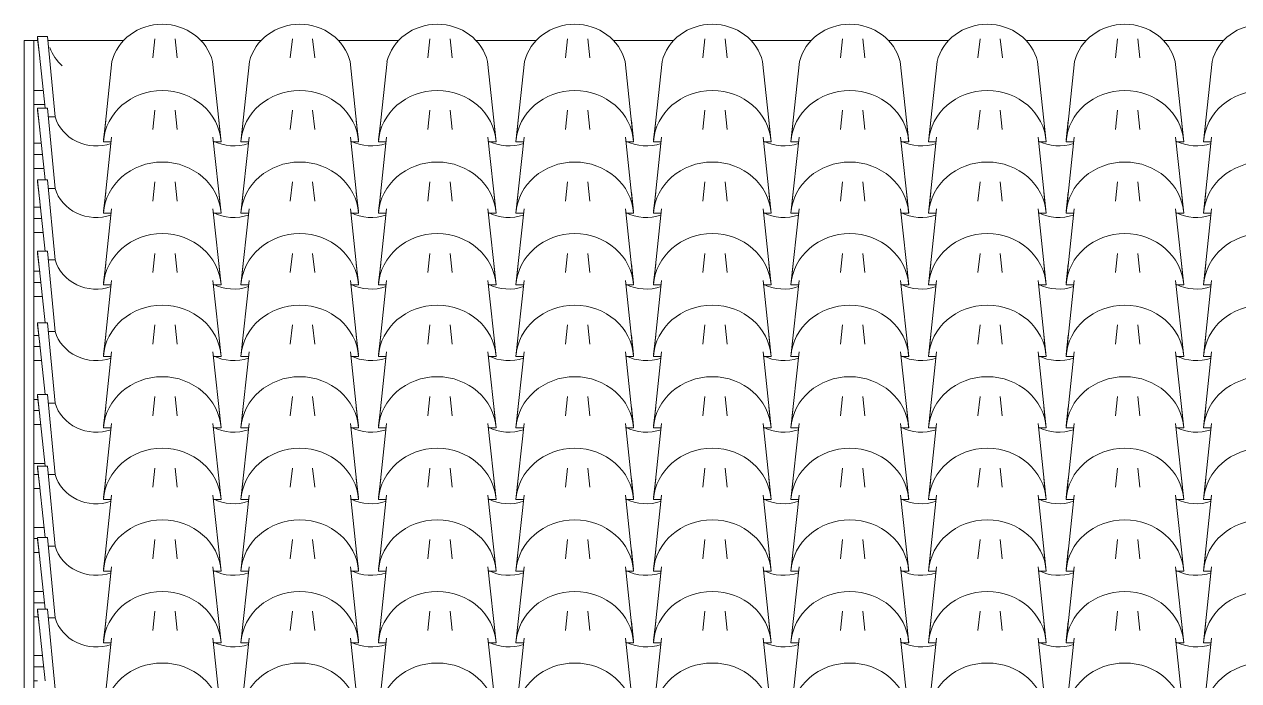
# Model space of a CAD drawing. Header units: millimetres. Extents: x -12976 to 58202, y -2238 to 7407.
# Drawn here: x 37338 to 39759, y 5435 to 6742 of the extents above; entities that cross this region are included whole.
import ezdxf

# ---------------------------------------------------------------- set-up
doc = ezdxf.new("R2010")
doc.units = ezdxf.units.MM
for name, color, linetype, lineweight in [('A-GLAZ-CURT', 52, 'Continuous', 9), ('A-GLAZ-CWMG', 51, 'Continuous', 9), ('A-ROOF-OTLN', 132, 'Continuous', 9)]:
    doc.layers.add(name, color=color, linetype=linetype, lineweight=lineweight)

# ---------------------------------------------------------------- blocks, each defined once
blk = doc.blocks.new('Rectangular Mullion - Ripa-4229791-FACHADA LATERAL ESQUERDA')
at = {"layer": 'A-GLAZ-CWMG'}
for p, q in [((3218.3, 6610.6), (3199.7, 6610.6)), ((3221.3, 6582.8), (3199.7, 6582.8))]:
    blk.add_line(p, q, dxfattribs=at)
blk = doc.blocks.new('Rectangular Mullion - Ripa-V137-FACHADA LATERAL ESQUERDA')
at = {"layer": 'A-GLAZ-CWMG'}
for p, q in [((3216.7, 5484.7), (3199.7, 5484.7)), ((3219.1, 5462.4), (3199.7, 5462.4)), ((3206.8, 5434.6), (3199.7, 5434.6))]:
    blk.add_line(p, q, dxfattribs=at)
blk = doc.blocks.new('Rectangular Mullion - Ripa-V138-FACHADA LATERAL ESQUERDA')
at = {"layer": 'A-GLAZ-CWMG'}
for p, q in [((3218.3, 5612.3), (3199.7, 5612.3)), ((3220.7, 5590), (3199.7, 5590)), ((3208.4, 5562.1), (3199.7, 5562.1))]:
    blk.add_line(p, q, dxfattribs=at)
blk = doc.blocks.new('Rectangular Mullion - Ripa-V139-FACHADA LATERAL ESQUERDA')
at = {"layer": 'A-GLAZ-CWMG'}
for p, q in [((3219.9, 5739.9), (3199.7, 5739.9)), ((3207.1, 5717.6), (3199.7, 5717.6)), ((3210, 5689.7), (3199.7, 5689.7))]:
    blk.add_line(p, q, dxfattribs=at)
blk = doc.blocks.new('Rectangular Mullion - Ripa-V140-FACHADA LATERAL ESQUERDA')
at = {"layer": 'A-GLAZ-CWMG'}
for p, q in [((3221.5, 5867.4), (3199.7, 5867.4)), ((3208.7, 5845.1), (3199.7, 5845.1)), ((3211.6, 5817.3), (3199.7, 5817.3))]:
    blk.add_line(p, q, dxfattribs=at)
blk = doc.blocks.new('Rectangular Mullion - Ripa-V141-FACHADA LATERAL ESQUERDA')
at = {"layer": 'A-GLAZ-CWMG'}
for p, q in [((3207.9, 5995), (3199.7, 5995)), ((3210.3, 5972.7), (3199.7, 5972.7)), ((3213.2, 5944.9), (3199.7, 5944.9))]:
    blk.add_line(p, q, dxfattribs=at)
blk = doc.blocks.new('Rectangular Mullion - Ripa-V142-FACHADA LATERAL ESQUERDA')
at = {"layer": 'A-GLAZ-CWMG'}
for p, q in [((3209.5, 6122.6), (3199.7, 6122.6)), ((3211.9, 6100.3), (3199.7, 6100.3)), ((3214.9, 6072.5), (3199.7, 6072.5))]:
    blk.add_line(p, q, dxfattribs=at)
blk = doc.blocks.new('Rectangular Mullion - Ripa-V143-FACHADA LATERAL ESQUERDA')
at = {"layer": 'A-GLAZ-CWMG'}
for p, q in [((3211.1, 6250.2), (3199.7, 6250.2)), ((3213.5, 6227.9), (3199.7, 6227.9)), ((3216.5, 6200), (3199.7, 6200))]:
    blk.add_line(p, q, dxfattribs=at)
blk = doc.blocks.new('Rectangular Mullion - Ripa-V144-FACHADA LATERAL ESQUERDA')
at = {"layer": 'A-GLAZ-CWMG'}
for p, q in [((3212.7, 6377.7), (3199.7, 6377.7)), ((3215.1, 6355.5), (3199.7, 6355.5)), ((3218.1, 6327.6), (3199.7, 6327.6))]:
    blk.add_line(p, q, dxfattribs=at)
blk = doc.blocks.new('Rectangular Mullion - Ripa-V145-FACHADA LATERAL ESQUERDA')
at = {"layer": 'A-GLAZ-CWMG'}
for p, q in [((3214.3, 6505.3), (3199.7, 6505.3)), ((3216.7, 6483), (3199.7, 6483)), ((3219.7, 6455.2), (3199.7, 6455.2))]:
    blk.add_line(p, q, dxfattribs=at)
blk = doc.blocks.new('Rectangular Mullion - Caibro-4229768-FACHADA LATERAL ESQUERDA')
at = {"layer": 'A-GLAZ-CWMG'}
for p, q in [((3199.7, 6582.8), (3221.3, 6582.8)), ((3199.7, 4158.8), (3199.7, 4166.3)), ((3249.7, 4166.3), (3249.7, 4158.8)), ((3199.7, 4158.8), (3199.7, 4103.1)), ((3249.7, 4158.8), (3199.7, 4158.8)), ((3249.7, 4103.1), (3249.7, 4158.8)), ((3199.7, 4103.1), (3249.7, 4103.1))]:
    blk.add_line(p, q, dxfattribs=at)
blk = doc.blocks.new('COLONIAL BASE - COLONIAL BASE-V155-FACHADA LATERAL ESQUERDA')
at = {"layer": 'A-GLAZ-CURT'}
for p, q in [((4303.6, 4574.9), (4307.7, 4536.7)), ((4533.2, 4536.7), (4537.4, 4574.9)), ((4434.7, 4369.6), (4450.9, 4521)), ((4653.1, 4521), (4669.3, 4369.6)), ((4439.3, 4411.8), (4435.1, 4373.7)), ((4668.9, 4373.7), (4664.7, 4411.8)), ((4450, 4369.6), (4434.7, 4369.6)), ((4669.3, 4369.6), (4654, 4369.6))]:
    blk.add_line(p, q, dxfattribs=at)
for centre, major_axis, start_param, end_param in [((4552, 4362.6), (117.5, 0), 0.063873, 3.077719), ((4420.5, 4440.4), (85.3, 0), 4.213259, 5.064544)]:
    blk.add_ellipse(centre, major_axis=major_axis, ratio=0.928477, start_param=start_param, end_param=end_param, dxfattribs=at)
blk = doc.blocks.new('COLONIAL BASE - COLONIAL BASE-V157-FACHADA LATERAL ESQUERDA')
at = {"layer": 'A-GLAZ-CURT'}
for p, q in [((3481.3, 6713.7), (3485.5, 6675.6)), ((3710.9, 6675.6), (3715.1, 6713.7)), ((3612.4, 6508.4), (3629.5, 6668.1)), ((3829.9, 6668.1), (3847, 6508.4)), ((3617, 6550.7), (3612.8, 6512.5)), ((3846.6, 6512.5), (3842.4, 6550.7)), ((3627.7, 6508.4), (3612.4, 6508.4)), ((3847, 6508.4), (3831.7, 6508.4))]:
    blk.add_line(p, q, dxfattribs=at)
for centre, major_axis, start_param, end_param in [((3729.7, 6647), (102.8, 0), 0.223318, 2.918275), ((3729.7, 6501.4), (117.5, 0), 0.063873, 3.077719), ((3598.2, 6579.3), (85.3, 0), 4.213259, 5.064544)]:
    blk.add_ellipse(centre, major_axis=major_axis, ratio=0.928477, start_param=start_param, end_param=end_param, dxfattribs=at)
blk = doc.blocks.new('COLONIAL BASE - COLONIAL BASE-V182-FACHADA LATERAL ESQUERDA')
at = {"layer": 'A-GLAZ-CURT'}
for p, q in [((3226.9, 4579), (3206.8, 4579)), ((3206.8, 4579), (3222.1, 4436.4)), ((3241.9, 4419.3), (3226.9, 4579)), ((3207.2, 4574.9), (3211.4, 4536.7)), ((3436.8, 4536.7), (3441, 4574.9)), ((3338.3, 4369.6), (3354.5, 4521)), ((3556.7, 4521), (3572.9, 4369.6)), ((3229.6, 4419.3), (3241.9, 4419.3)), ((3342.9, 4411.8), (3338.7, 4373.7)), ((3572.5, 4373.7), (3568.4, 4411.8)), ((3353.6, 4369.6), (3338.3, 4369.6)), ((3572.9, 4369.6), (3557.6, 4369.6))]:
    blk.add_line(p, q, dxfattribs=at)
for centre, major_axis, start_param, end_param in [((3324.1, 4586), (117.5, 0), 3.205466, 3.249266), ((3455.6, 4362.6), (117.5, 0), 0.063873, 3.077719), ((3324.1, 4440.4), (85.3, 0), 3.411763, 5.064544)]:
    blk.add_ellipse(centre, major_axis=major_axis, ratio=0.928477, start_param=start_param, end_param=end_param, dxfattribs=at)
blk = doc.blocks.new('COLONIAL BASE - COLONIAL BASE-V206-FACHADA LATERAL ESQUERDA')
at = {"layer": 'A-GLAZ-CURT'}
for p, q in [((3226.9, 6717.8), (3206.8, 6717.8)), ((3206.8, 6717.8), (3222.1, 6575.2)), ((3207.2, 6713.7), (3211.4, 6675.6)), ((3241.9, 6558.1), (3226.9, 6717.8)), ((3436.8, 6675.6), (3441, 6713.7)), ((3338.3, 6508.4), (3355.4, 6668.1)), ((3555.8, 6668.1), (3572.9, 6508.4)), ((3229.6, 6558.1), (3241.9, 6558.1)), ((3342.9, 6550.7), (3338.7, 6512.5)), ((3572.5, 6512.5), (3568.4, 6550.7)), ((3353.6, 6508.4), (3338.3, 6508.4)), ((3572.9, 6508.4), (3557.6, 6508.4))]:
    blk.add_line(p, q, dxfattribs=at)
for centre, major_axis, start_param, end_param in [((3455.6, 6647), (102.8, 0), 0.223318, 2.918275), ((3324.1, 6724.8), (117.5, 0), 3.205466, 3.249266), ((3324.1, 6724.8), (97.5, 0), 3.467558, 3.942391), ((3455.6, 6501.4), (117.5, 0), 0.063873, 3.077719), ((3324.1, 6579.3), (85.3, 0), 3.411763, 5.064544)]:
    blk.add_ellipse(centre, major_axis=major_axis, ratio=0.928477, start_param=start_param, end_param=end_param, dxfattribs=at)

msp = doc.modelspace()

# ---------------------------------------------------------------- linework, layer by layer
at = {"layer": 'A-ROOF-OTLN'}
for p, q in [((37338.3, 6710.2), (37365.3, 6710.2)), ((37338.3, 6710.2), (37338.3, 4016.9)), ((37357.3, 4166.3), (37357.3, 6710.2)), ((37386.3, 6710.2), (37536.5, 6710.2)), ((37690.1, 6710.2), (37810.6, 6710.2)), ((37964.2, 6710.2), (38084.7, 6710.2)), ((38238.3, 6710.2), (38358.8, 6710.2)), ((38512.4, 6710.2), (38632.9, 6710.2)), ((38786.5, 6710.2), (38907, 6710.2)), ((39060.6, 6710.2), (39181.1, 6710.2)), ((39334.7, 6710.2), (39455.2, 6710.2)), ((39608.8, 6710.2), (39729.3, 6710.2))]:
    msp.add_line(p, q, dxfattribs=at)

# ---------------------------------------------------------------- block references
at = {"layer": 'A-GLAZ-CURT'}
for name, p in [('COLONIAL BASE - COLONIAL BASE-V206-FACHADA LATERAL ESQUERDA', (34157.7, 0)), ('COLONIAL BASE - COLONIAL BASE-V157-FACHADA LATERAL ESQUERDA', (34157.7, 0)), ('COLONIAL BASE - COLONIAL BASE-V157-FACHADA LATERAL ESQUERDA', (34431.8, 0)), ('COLONIAL BASE - COLONIAL BASE-V157-FACHADA LATERAL ESQUERDA', (34705.9, 0)), ('COLONIAL BASE - COLONIAL BASE-V157-FACHADA LATERAL ESQUERDA', (34980, 0)), ('COLONIAL BASE - COLONIAL BASE-V157-FACHADA LATERAL ESQUERDA', (35254.1, 0)), ('COLONIAL BASE - COLONIAL BASE-V157-FACHADA LATERAL ESQUERDA', (35528.2, 0)), ('COLONIAL BASE - COLONIAL BASE-V157-FACHADA LATERAL ESQUERDA', (35802.3, 0)), ('COLONIAL BASE - COLONIAL BASE-V157-FACHADA LATERAL ESQUERDA', (36076.4, 0)), ('COLONIAL BASE - COLONIAL BASE-V182-FACHADA LATERAL ESQUERDA', (34157.7, 1996.2)), ('COLONIAL BASE - COLONIAL BASE-V155-FACHADA LATERAL ESQUERDA', (33335.4, 1996.2)), ('COLONIAL BASE - COLONIAL BASE-V155-FACHADA LATERAL ESQUERDA', (33609.5, 1996.2)), ('COLONIAL BASE - COLONIAL BASE-V155-FACHADA LATERAL ESQUERDA', (33883.6, 1996.2)), ('COLONIAL BASE - COLONIAL BASE-V155-FACHADA LATERAL ESQUERDA', (34157.7, 1996.2)), ('COLONIAL BASE - COLONIAL BASE-V155-FACHADA LATERAL ESQUERDA', (34431.8, 1996.2)), ('COLONIAL BASE - COLONIAL BASE-V155-FACHADA LATERAL ESQUERDA', (34705.9, 1996.2)), ('COLONIAL BASE - COLONIAL BASE-V155-FACHADA LATERAL ESQUERDA', (34980, 1996.2)), ('COLONIAL BASE - COLONIAL BASE-V155-FACHADA LATERAL ESQUERDA', (35254.1, 1996.2)), ('COLONIAL BASE - COLONIAL BASE-V182-FACHADA LATERAL ESQUERDA', (34157.7, 1853.6)), ('COLONIAL BASE - COLONIAL BASE-V155-FACHADA LATERAL ESQUERDA', (33335.4, 1853.6)), ('COLONIAL BASE - COLONIAL BASE-V155-FACHADA LATERAL ESQUERDA', (33609.5, 1853.6)), ('COLONIAL BASE - COLONIAL BASE-V155-FACHADA LATERAL ESQUERDA', (33883.6, 1853.6)), ('COLONIAL BASE - COLONIAL BASE-V155-FACHADA LATERAL ESQUERDA', (34157.7, 1853.6)), ('COLONIAL BASE - COLONIAL BASE-V155-FACHADA LATERAL ESQUERDA', (34431.8, 1853.6)), ('COLONIAL BASE - COLONIAL BASE-V155-FACHADA LATERAL ESQUERDA', (34705.9, 1853.6)), ('COLONIAL BASE - COLONIAL BASE-V155-FACHADA LATERAL ESQUERDA', (34980, 1853.6)), ('COLONIAL BASE - COLONIAL BASE-V155-FACHADA LATERAL ESQUERDA', (35254.1, 1853.6)), ('COLONIAL BASE - COLONIAL BASE-V182-FACHADA LATERAL ESQUERDA', (34157.7, 1711.1)), ('COLONIAL BASE - COLONIAL BASE-V155-FACHADA LATERAL ESQUERDA', (33335.4, 1711.1)), ('COLONIAL BASE - COLONIAL BASE-V155-FACHADA LATERAL ESQUERDA', (33609.5, 1711.1)), ('COLONIAL BASE - COLONIAL BASE-V155-FACHADA LATERAL ESQUERDA', (33883.6, 1711.1)), ('COLONIAL BASE - COLONIAL BASE-V155-FACHADA LATERAL ESQUERDA', (34157.7, 1711.1)), ('COLONIAL BASE - COLONIAL BASE-V155-FACHADA LATERAL ESQUERDA', (34431.8, 1711.1)), ('COLONIAL BASE - COLONIAL BASE-V155-FACHADA LATERAL ESQUERDA', (34705.9, 1711.1)), ('COLONIAL BASE - COLONIAL BASE-V155-FACHADA LATERAL ESQUERDA', (34980, 1711.1)), ('COLONIAL BASE - COLONIAL BASE-V155-FACHADA LATERAL ESQUERDA', (35254.1, 1711.1)), ('COLONIAL BASE - COLONIAL BASE-V182-FACHADA LATERAL ESQUERDA', (34157.7, 1568.5)), ('COLONIAL BASE - COLONIAL BASE-V155-FACHADA LATERAL ESQUERDA', (33335.4, 1568.5)), ('COLONIAL BASE - COLONIAL BASE-V155-FACHADA LATERAL ESQUERDA', (33609.5, 1568.5)), ('COLONIAL BASE - COLONIAL BASE-V155-FACHADA LATERAL ESQUERDA', (33883.6, 1568.5)), ('COLONIAL BASE - COLONIAL BASE-V155-FACHADA LATERAL ESQUERDA', (34157.7, 1568.5)), ('COLONIAL BASE - COLONIAL BASE-V155-FACHADA LATERAL ESQUERDA', (34431.8, 1568.5)), ('COLONIAL BASE - COLONIAL BASE-V155-FACHADA LATERAL ESQUERDA', (34705.9, 1568.5)), ('COLONIAL BASE - COLONIAL BASE-V155-FACHADA LATERAL ESQUERDA', (34980, 1568.5)), ('COLONIAL BASE - COLONIAL BASE-V155-FACHADA LATERAL ESQUERDA', (35254.1, 1568.5)), ('COLONIAL BASE - COLONIAL BASE-V182-FACHADA LATERAL ESQUERDA', (34157.7, 1425.9)), ('COLONIAL BASE - COLONIAL BASE-V155-FACHADA LATERAL ESQUERDA', (33335.4, 1425.9)), ('COLONIAL BASE - COLONIAL BASE-V155-FACHADA LATERAL ESQUERDA', (33609.5, 1425.9)), ('COLONIAL BASE - COLONIAL BASE-V155-FACHADA LATERAL ESQUERDA', (33883.6, 1425.9)), ('COLONIAL BASE - COLONIAL BASE-V155-FACHADA LATERAL ESQUERDA', (34157.7, 1425.9)), ('COLONIAL BASE - COLONIAL BASE-V155-FACHADA LATERAL ESQUERDA', (34431.8, 1425.9)), ('COLONIAL BASE - COLONIAL BASE-V155-FACHADA LATERAL ESQUERDA', (34705.9, 1425.9)), ('COLONIAL BASE - COLONIAL BASE-V155-FACHADA LATERAL ESQUERDA', (34980, 1425.9)), ('COLONIAL BASE - COLONIAL BASE-V155-FACHADA LATERAL ESQUERDA', (35254.1, 1425.9)), ('COLONIAL BASE - COLONIAL BASE-V182-FACHADA LATERAL ESQUERDA', (34157.7, 1283.3)), ('COLONIAL BASE - COLONIAL BASE-V155-FACHADA LATERAL ESQUERDA', (33335.4, 1283.3)), ('COLONIAL BASE - COLONIAL BASE-V155-FACHADA LATERAL ESQUERDA', (33609.5, 1283.3)), ('COLONIAL BASE - COLONIAL BASE-V155-FACHADA LATERAL ESQUERDA', (33883.6, 1283.3)), ('COLONIAL BASE - COLONIAL BASE-V155-FACHADA LATERAL ESQUERDA', (34157.7, 1283.3)), ('COLONIAL BASE - COLONIAL BASE-V155-FACHADA LATERAL ESQUERDA', (34431.8, 1283.3)), ('COLONIAL BASE - COLONIAL BASE-V155-FACHADA LATERAL ESQUERDA', (34705.9, 1283.3)), ('COLONIAL BASE - COLONIAL BASE-V155-FACHADA LATERAL ESQUERDA', (34980, 1283.3)), ('COLONIAL BASE - COLONIAL BASE-V155-FACHADA LATERAL ESQUERDA', (35254.1, 1283.3)), ('COLONIAL BASE - COLONIAL BASE-V182-FACHADA LATERAL ESQUERDA', (34157.7, 1140.7)), ('COLONIAL BASE - COLONIAL BASE-V155-FACHADA LATERAL ESQUERDA', (33335.4, 1140.7)), ('COLONIAL BASE - COLONIAL BASE-V155-FACHADA LATERAL ESQUERDA', (33609.5, 1140.7)), ('COLONIAL BASE - COLONIAL BASE-V155-FACHADA LATERAL ESQUERDA', (33883.6, 1140.7)), ('COLONIAL BASE - COLONIAL BASE-V155-FACHADA LATERAL ESQUERDA', (34157.7, 1140.7)), ('COLONIAL BASE - COLONIAL BASE-V155-FACHADA LATERAL ESQUERDA', (34431.8, 1140.7)), ('COLONIAL BASE - COLONIAL BASE-V155-FACHADA LATERAL ESQUERDA', (34705.9, 1140.7)), ('COLONIAL BASE - COLONIAL BASE-V155-FACHADA LATERAL ESQUERDA', (34980, 1140.7)), ('COLONIAL BASE - COLONIAL BASE-V155-FACHADA LATERAL ESQUERDA', (35254.1, 1140.7)), ('COLONIAL BASE - COLONIAL BASE-V182-FACHADA LATERAL ESQUERDA', (34157.7, 998.1)), ('COLONIAL BASE - COLONIAL BASE-V155-FACHADA LATERAL ESQUERDA', (33335.4, 998.1)), ('COLONIAL BASE - COLONIAL BASE-V155-FACHADA LATERAL ESQUERDA', (33609.5, 998.1)), ('COLONIAL BASE - COLONIAL BASE-V155-FACHADA LATERAL ESQUERDA', (33883.6, 998.1)), ('COLONIAL BASE - COLONIAL BASE-V155-FACHADA LATERAL ESQUERDA', (34157.7, 998.1)), ('COLONIAL BASE - COLONIAL BASE-V155-FACHADA LATERAL ESQUERDA', (34431.8, 998.1)), ('COLONIAL BASE - COLONIAL BASE-V155-FACHADA LATERAL ESQUERDA', (34705.9, 998.1)), ('COLONIAL BASE - COLONIAL BASE-V155-FACHADA LATERAL ESQUERDA', (34980, 998.1)), ('COLONIAL BASE - COLONIAL BASE-V155-FACHADA LATERAL ESQUERDA', (35254.1, 998.1))]:
    msp.add_blockref(name, p, dxfattribs=at)
at = {"layer": 'A-GLAZ-CWMG'}
for name in ['Rectangular Mullion - Ripa-4229791-FACHADA LATERAL ESQUERDA', 'Rectangular Mullion - Caibro-4229768-FACHADA LATERAL ESQUERDA', 'Rectangular Mullion - Ripa-V145-FACHADA LATERAL ESQUERDA', 'Rectangular Mullion - Ripa-V144-FACHADA LATERAL ESQUERDA', 'Rectangular Mullion - Ripa-V143-FACHADA LATERAL ESQUERDA', 'Rectangular Mullion - Ripa-V142-FACHADA LATERAL ESQUERDA', 'Rectangular Mullion - Ripa-V141-FACHADA LATERAL ESQUERDA', 'Rectangular Mullion - Ripa-V140-FACHADA LATERAL ESQUERDA', 'Rectangular Mullion - Ripa-V139-FACHADA LATERAL ESQUERDA', 'Rectangular Mullion - Ripa-V138-FACHADA LATERAL ESQUERDA', 'Rectangular Mullion - Ripa-V137-FACHADA LATERAL ESQUERDA']:
    msp.add_blockref(name, (34157.7, 0), dxfattribs=at)

doc.saveas('drawing.dxf')
